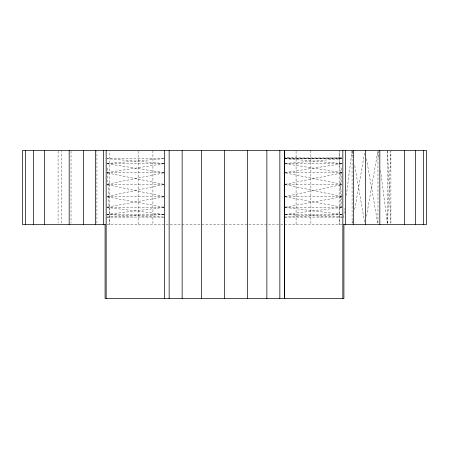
<?xml version="1.0" encoding="UTF-8"?>
<svg xmlns="http://www.w3.org/2000/svg" width="449" height="449" viewBox="0 0 449 449"><rect width="100%" height="100%" fill="white"/><g stroke="black" fill="none" stroke-linecap="round" stroke-linejoin="round"><path stroke-width="0.34" stroke-dasharray="2.25 1.68" d="M61.552 223.102L61.552 151.234M96.911 223.102L96.922 151.234M377.968 223.102L377.979 151.234M341.79 167.982L339.141 224.5L339.141 151.234M387.515 223.102L390.883 151.234L390.916 223.102M343.496 217.585L344.641 208.6M346.325 195.467L351.988 151.229M352.33 223.131L353.049 219.022M354.721 209.436L364.79 151.908M366.468 216.283L377.856 151.223M107.519 196.376L164.592 184.427M284.408 196.662L341.481 184.713M107.535 184.152L164.592 172.725L107.535 163.801M341.481 196.376L284.408 184.427L341.464 173M107.535 207.062L164.592 196.662L107.519 184.713M342.144 214.459L284.408 207.315L341.464 196.915M107.535 172.511L164.592 163.582L106.856 158.643M341.464 163.801L284.408 172.725L341.464 184.152M106.856 214.459L164.592 207.315L107.535 196.915M285.104 214.459L342.144 207.399M106.856 163.526L164.592 158.581L106.856 158.581M341.464 172.511L284.408 163.582L342.144 158.643M106.856 217.075L164.592 214.543L106.856 207.399M284.408 217.103L342.144 214.577M285.104 158.576L342.144 157.941L284.408 157.936L342.144 158.576L284.408 158.581M106.856 163.582L164.592 163.582M284.408 163.582L342.144 163.582M106.856 172.725L164.592 172.725M285.104 172.725L342.144 172.725M106.856 184.427L163.896 184.427M284.408 184.427L342.144 184.427M106.856 196.662L163.896 196.662M285.104 196.662L342.144 196.662M106.856 207.315L164.592 207.315M284.408 207.315L342.144 207.315M106.856 214.543L163.896 214.543M342.144 214.543L284.408 214.543L342.144 217.075M106.856 217.103L164.592 217.103L106.856 214.577M285.104 217.103L342.144 217.103M107.087 224.5L169.677 224.5M170.222 224.5L280.182 224.5M280.715 224.5L341.914 224.5M285.104 158.643L342.144 163.526M285.098 196.785L341.464 207.062M107.535 173L163.902 184.286M366.468 158.755L377.727 223.131M352.196 151.223L353.037 156.016M354.716 165.602L364.79 223.131M378.064 151.229L378.861 157.453M380.544 170.586L387.448 224.5M387.481 151.234L390.849 223.102M107.21 167.982L109.859 224.5L109.859 151.234M339.141 150.538L341.79 207.056M387.448 150.538L387.448 223.102M352.078 151.234L352.089 223.102M310.871 150.538L310.871 224.5M296.082 151.234L296.082 224.5M152.918 150.538L152.918 224.5M138.129 151.234L138.129 224.5M71.021 151.234L71.032 223.102M58.084 151.234L58.084 223.102"/><path stroke-width="0.67" d="M247.421 298.462L247.427 150.538M266.858 298.462L266.863 150.538M279.845 298.462L279.85 150.538M105.335 224.5L22.45 224.5L22.45 150.538L426.55 150.538L426.55 224.5L343.665 224.5M423.575 150.538L423.575 224.5M415.454 150.538L415.454 224.5M404.364 150.538L404.364 224.5M379.82 150.538L379.82 224.5M365.666 150.538L365.666 224.5M353.672 150.538L353.672 224.5M345.651 150.538L345.651 224.5M343.912 224.5L343.912 298.462L105.088 298.462L105.088 224.5M342.84 150.538L342.84 298.462M224.5 150.538L224.5 298.462M201.573 150.538L201.579 298.462M182.137 150.538L182.142 298.462M169.15 150.538L169.155 298.462M164.592 150.538L164.592 298.462M106.16 150.538L106.16 298.462M103.349 150.538L103.349 224.5M95.328 150.538L95.328 224.5M83.334 150.538L83.334 224.5M69.18 150.538L69.18 224.5M44.636 150.538L44.636 224.5M33.546 150.538L33.546 224.5M25.425 150.538L25.425 224.5M284.408 150.538L284.408 298.462L284.408 150.538"/></g></svg>
